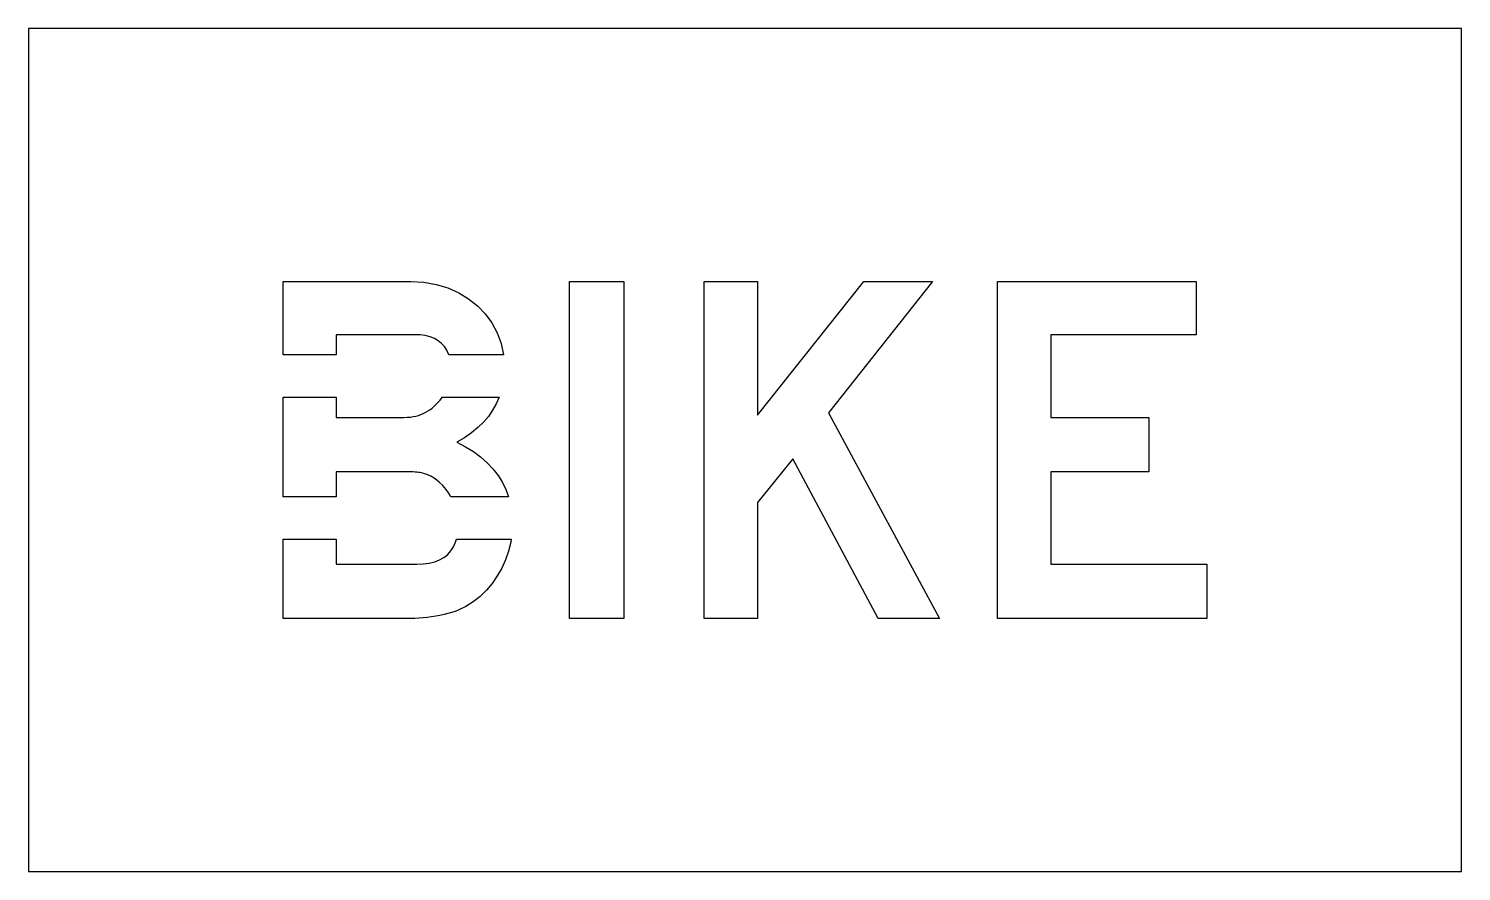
# Model space of a CAD drawing. Extents: x 0 to 17, y 0 to 10.
import ezdxf

# ---------------------------------------------------------------- set-up
doc = ezdxf.new("R2010")
doc.units = 0
doc.layers.add('CUT', color=7, linetype='Continuous')
doc.layers.add('OUTSIDE', color=1, linetype='Continuous')

msp = doc.modelspace()

# ---------------------------------------------------------------- linework, layer by layer
at = {"layer": 'CUT'}
for points in [[(4.9, 6.2648), (4.86, 6.2964), (4.8148, 6.322), (4.7636, 6.3424), (4.7068, 6.3568), (4.6448, 6.3656), (4.5772, 6.3684), (3.6508, 6.3684), (3.6508, 6.1282), (3.0192, 6.1282), (3.0192, 7), (4.5348, 7), (4.6896, 6.9912), (4.8364, 6.9652), (4.9748, 6.9232), (5.1032, 6.866), (5.2208, 6.7948), (5.3264, 6.7104), (5.4184, 6.6144), (5.4968, 6.5072), (5.5592, 6.39), (5.6056, 6.264), (5.634, 6.1304), (5.6341, 6.1282), (4.9864, 6.1282), (4.9836, 6.1376), (4.9616, 6.1856), (4.9336, 6.228)], [(7.0612, 3), (6.4156, 3), (6.4156, 7), (7.0612, 7)], [(8.6472, 3), (8.0156, 3), (8.0156, 7), (8.6472, 7), (8.6472, 5.414), (9.9104, 7), (10.7244, 7), (9.4892, 5.442), (10.8084, 3), (10.0788, 3), (9.0684, 4.8948), (8.6472, 4.3756)], [(13.8544, 7), (13.8544, 6.3684), (12.128, 6.3684), (12.128, 5.386), (13.2928, 5.386), (13.2928, 4.7404), (12.128, 4.7404), (12.128, 3.6456), (13.9808, 3.6456), (13.9808, 3), (11.4964, 3), (11.4964, 7)], [(4.772, 4.688), (4.7176, 4.7124), (4.6972, 4.7188), (4.678, 4.724), (4.66, 4.7284), (4.642, 4.732), (4.624, 4.7348), (4.6052, 4.7368), (4.5852, 4.7384), (4.5636, 4.7392), (4.54, 4.74), (4.5136, 4.7404), (4.484, 4.7404), (4.4508, 4.7404), (3.6508, 4.7404), (3.6508, 4.444), (3.0192, 4.444), (3.0192, 5.6262), (3.6508, 5.6262), (3.6508, 5.386), (4.4088, 5.386), (4.4524, 5.3864), (4.4924, 5.3884), (4.5292, 5.3916), (4.5632, 5.3964), (4.5948, 5.4028), (4.6244, 5.4104), (4.6528, 5.42), (4.68, 5.4316), (4.7068, 5.4452), (4.7332, 5.4608), (4.76, 5.4784), (4.7876, 5.4984), (4.8216, 5.5276), (4.8528, 5.5588), (4.882, 5.5924), (4.9073, 5.6262), (5.5813, 5.6262), (5.5476, 5.5484), (5.5052, 5.472), (5.4548, 5.3992), (5.3964, 5.3304), (5.33, 5.2652), (5.2556, 5.2036), (5.1732, 5.1456), (5.0824, 5.0912), (5.1836, 5.0392), (5.2776, 4.9816), (5.3632, 4.9184), (5.4404, 4.8496), (5.5096, 4.7756), (5.57, 4.6964), (5.6216, 4.6124), (5.6644, 4.5236), (5.693, 4.444), (5.0106, 4.444), (4.9912, 4.4788), (4.9556, 4.5304), (4.9156, 4.5776), (4.8712, 4.62), (4.8236, 4.6568)], [(5.3572, 3.2624), (5.2756, 3.1976), (5.1888, 3.1424), (5.0964, 3.0984), (5.0592, 3.0844), (5.0188, 3.0716), (4.9752, 3.0592), (4.9292, 3.048), (4.8808, 3.0376), (4.8316, 3.028), (4.7812, 3.02), (4.7304, 3.0128), (4.68, 3.0076), (4.63, 3.0032), (4.5816, 3.0008), (4.5348, 3), (3.0192, 3), (3.0192, 3.942), (3.6508, 3.942), (3.6508, 3.6456), (4.6052, 3.6456), (4.6828, 3.6488), (4.7536, 3.6584), (4.818, 3.6744), (4.876, 3.6972), (4.9272, 3.726), (4.972, 3.7616), (5.0096, 3.8032), (5.0408, 3.8516), (5.0652, 3.906), (5.0753, 3.942), (5.7257, 3.942), (5.7204, 3.9064), (5.6944, 3.8008), (5.6588, 3.698), (5.6144, 3.5992), (5.5612, 3.5052), (5.5004, 3.4172), (5.432, 3.336)]]:
    msp.add_lwpolyline(points, close=True, dxfattribs=at)
at = {"layer": 'OUTSIDE'}
msp.add_lwpolyline([(0, 0), (17, 0), (17, 10), (0, 10)], close=True, dxfattribs=at)

doc.saveas('drawing.dxf')
